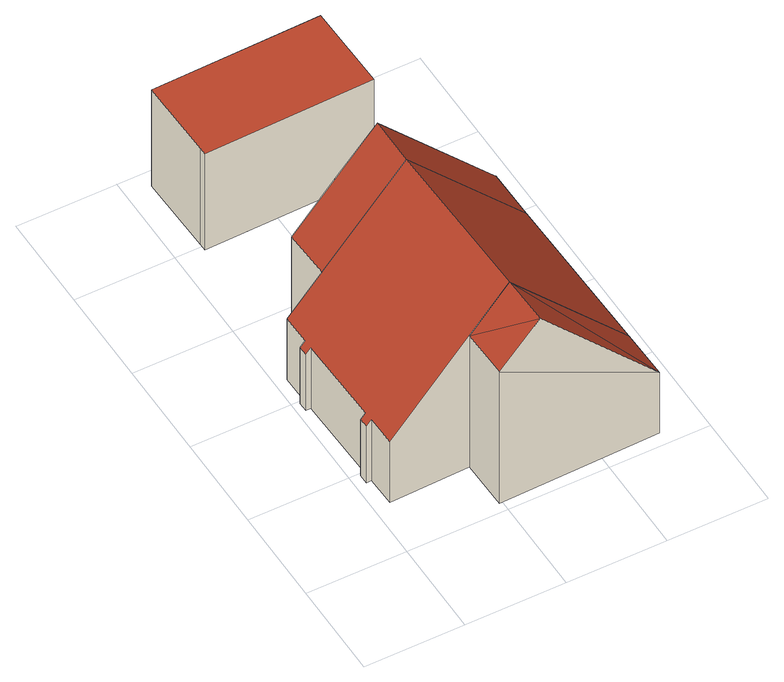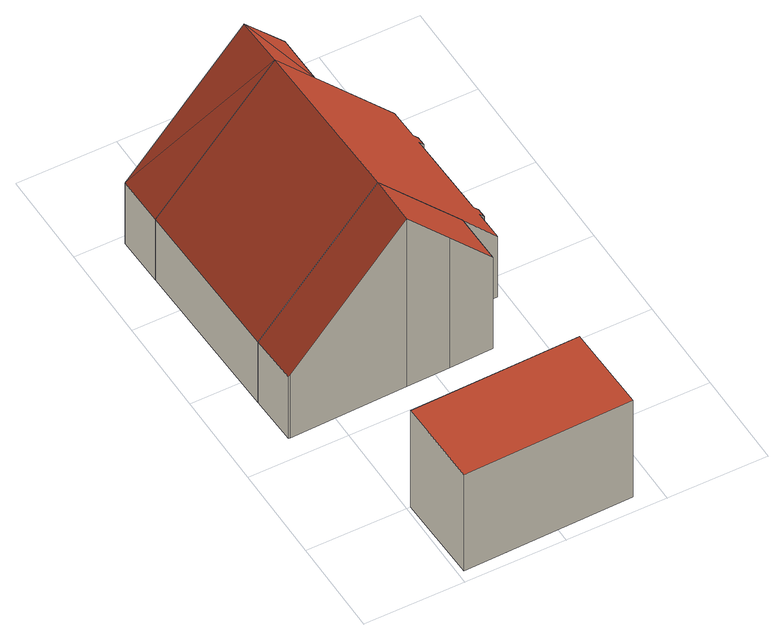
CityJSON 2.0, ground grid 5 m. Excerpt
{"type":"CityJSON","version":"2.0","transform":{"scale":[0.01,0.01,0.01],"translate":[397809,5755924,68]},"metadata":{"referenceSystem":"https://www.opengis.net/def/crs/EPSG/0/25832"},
"CityObjects":{
"building1":{"type":"Building","attributes":{"Gemeindeschluessel":"05515000","Geometrietyp2DReferenz":"3000","function":"31001_1000"},"address":[{"country":"Germany","locality":"Münster","thoroughfareNumber":"123","thoroughfareName":"Bösenseller Straße"}],"children":["building1-1","building1-2","building1-3"]},
"building1-1":{"type":"BuildingPart","attributes":{"roofType":"3100","measuredHeight":10.42},"parents":["building1"],"geometry":[{"type":"Solid","lod":"2","boundaries":[[[[0,1,2,3,4]],[[5,6,1,0]],[[7,8,6,5]],[[9,10,8,7]],[[11,12,10,9]],[[13,14,12,11]],[[15,16,14,13]],[[17,18,16,15]],[[19,20,18,17]],[[21,22,20,19]],[[23,24,22,21]],[[25,26,27,28]],[[23,21,19,17,15,13,11,9,7,5,0,4,29,30]],[[25,28,30,29]],[[2,1,6,8,10,12,14,16,18,20,22,24,31,27,26,32]],[[3,29,4]],[[2,32,33,3]],[[33,29,3]],[[31,24,23,30]],[[27,31,30,28]],[[26,25,33,32]],[[25,29,33]]]],"semantics":{"surfaces":[{"type":"WallSurface"},{"type":"RoofSurface"},{"type":"GroundSurface"},{"type":"ClosureSurface"}],"values":[[0,0,0,0,0,0,0,0,0,0,0,0,1,1,2,0,3,3,3,3,3,3]]}}]},
"building1-2":{"type":"BuildingPart","attributes":{"roofType":"3100","measuredHeight":10.42},"parents":["building1"],"geometry":[{"type":"Solid","lod":"2","boundaries":[[[[3,2,34,35]],[[36,37,26,25]],[[35,34,37,36]],[[36,38,35]],[[38,29,3]],[[3,35,38]],[[36,25,29]],[[29,38,36]],[[2,32,26,37,34]],[[32,2,3,33]],[[26,32,33,25]],[[29,33,3]],[[29,25,33]]]],"semantics":{"surfaces":[{"type":"WallSurface"},{"type":"RoofSurface"},{"type":"GroundSurface"},{"type":"ClosureSurface"}],"values":[[0,0,0,0,1,1,1,1,2,3,3,3,3]]}}]},
"building1-3":{"type":"BuildingPart","attributes":{"roofType":"3100","measuredHeight":10.42},"parents":["building1"],"geometry":[{"type":"Solid","lod":"2","boundaries":[[[[39,40,41,42]],[[43,44,40,39]],[[45,46,44,43]],[[28,27,46,45]],[[47,48,24,23,49]],[[42,41,48,47]],[[28,45,43,39,30]],[[42,47,49,30,39]],[[40,44,46,27,31,24,48,41]],[[31,27,28,30]],[[23,30,49]],[[24,31,30,23]]]],"semantics":{"surfaces":[{"type":"WallSurface"},{"type":"RoofSurface"},{"type":"GroundSurface"},{"type":"ClosureSurface"}],"values":[[0,0,0,0,0,0,1,1,2,3,0,3]]}}]},
"building2":{"type":"Building","attributes":{"Gemeindeschluessel":"05515000","Geometrietyp2DReferenz":"3000","function":"31001_2700","roofType":"9999","measuredHeight":6},"geometry":[{"type":"Solid","lod":"2","boundaries":[[[[50,51,52,53,54]],[[52,55,56,53]],[[51,57,55,52]],[[50,58,57,51]],[[54,59,58,50]],[[53,56,59,54]],[[55,57,58,59,56]]]],"semantics":{"surfaces":[{"type":"RoofSurface"},{"type":"WallSurface"},{"type":"GroundSurface"}],"values":[[0,1,1,1,1,1,2]]}}]}
},
"vertices":[
[71,272,455],[71,272,77],[471,283,77],[471,283,895],[471,283,897],[66,423,454],[66,423,77],[41,423,427],[41,423,77],[41,472,427],[41,472,77],[65,473,455],[65,473,77],[54,921,454],[54,921,77],[29,921,427],[29,921,77],[28,970,427],[28,970,77],[53,971,455],[53,971,77],[49,1122,455],[49,1122,77],[225,1126,650],[225,1126,77],[1271,305,455],[1271,305,77],[1250,1152,77],[1250,1152,455],[671,289,1119],[649,1137,1119],[649,1137,77],[671,289,77],[671,289,785],
[475,33,77],[475,33,895],[1278,53,455],[1278,53,77],[680,38,1119],
[648,1387,1119],[648,1387,77],[437,1382,77],[437,1382,887],[1235,1403,470],[1235,1403,77],[1243,1403,461],[1243,1403,77],[218,1376,644],[218,1376,77],[225,1126,652],
[134,1976,657],[982,1996,657],[971,2439,657],[123,2419,657],[133,2014,657],[971,2439,57],[123,2419,57],[982,1996,57],[134,1976,57],[133,2014,57]
]}
